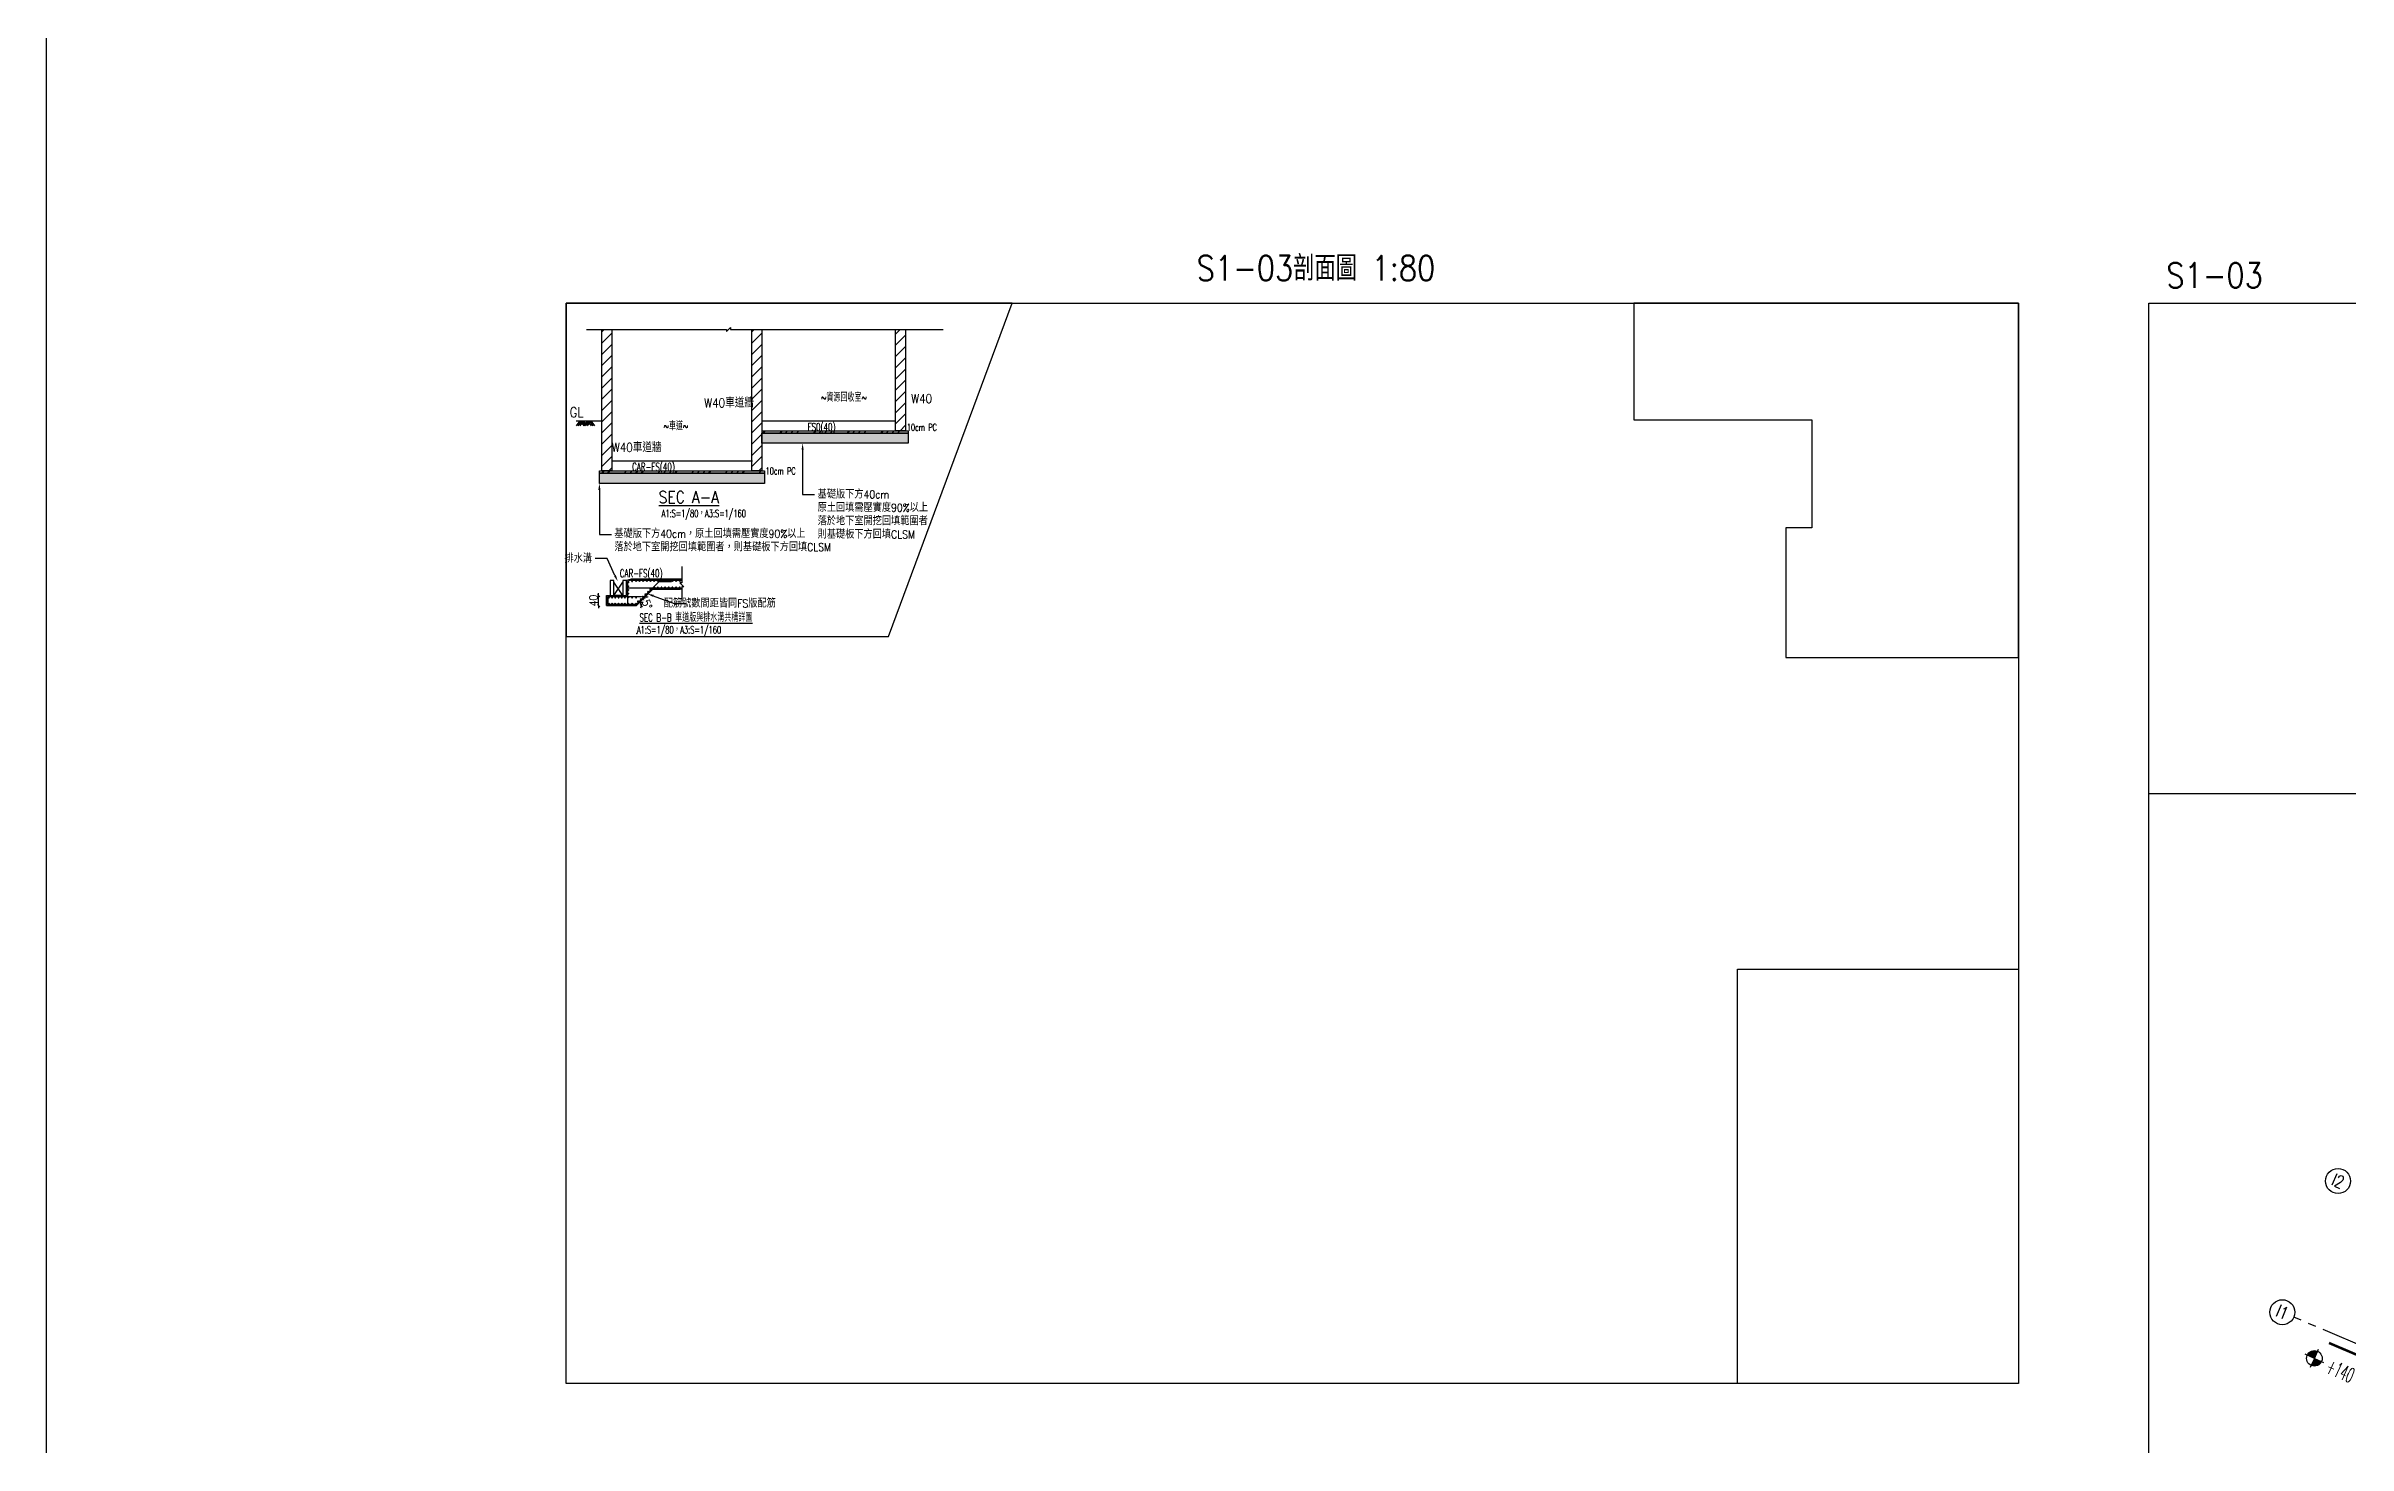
# Model space of a CAD drawing. Header units: centimetres. Extents: x -47768 to 194820, y -149527 to 141949.
# Drawn here: x 49457 to 58664, y 629 to 6223 of the extents above; entities that cross this region are included whole.
import ezdxf
from ezdxf import colors
from ezdxf.entities.mleader import LeaderData, LeaderLine
from ezdxf.enums import TextEntityAlignment as Align
from ezdxf.math import Vec2, Vec3

# ---------------------------------------------------------------- set-up
doc = ezdxf.new("R2010")
doc.units = ezdxf.units.CM
doc.header["$PDSIZE"] = 20
doc.linetypes.add('CENTER2', pattern=[28.575, 19.05, -3.175, 3.175, -3.175])
doc.linetypes.add('HIDDEN', pattern=[0.375, 0.25, -0.125])
doc.layers.get('0').update_dxf_attribs({"color": 8})
for name, color, linetype in [('0S-C3', 3, 'Continuous'), ('0S-GRID', 8, 'Continuous'), ('0S-夯實土壤', 11, 'Continuous'), ('0S-鋼筋', 1, 'Continuous'), ('1S-BN', 7, 'Continuous'), ('1S-TEXT', 7, 'Continuous'), ('BN', 7, 'Continuous'), ('C2', 2, 'Continuous'), ('C3', 3, 'Continuous'), ('C8', 8, 'Continuous'), ('DIM', 4, 'Continuous'), ('FL高程', 7, 'Continuous'), ('H', 123, 'Continuous'), ('ST-LINE', 4, 'Continuous'), ('WALL', 40, 'Continuous'), ('高程線', 7, 'Continuous')]:
    doc.layers.add(name, color=color, linetype=linetype)
for name, color, linetype, plot in [('0S-分圖線', 8, 'Continuous', False), ('0S-繪圖區', 171, 'Continuous', False), ('1S-TEXT2', 2, 'Continuous', False)]:
    doc.layers.add(name, color=color, linetype=linetype, plot=plot)
doc.styles.add('CHINA', font='romans.shx', dxfattribs={"width": 0.85, "bigfont": 'chineset.shx'})
doc.styles.add('ROMAND', font='romand')
doc.dimstyles.new('80', dxfattribs={"dimscale": 80, "dimtxt": 0.4, "dimasz": 0.12, "dimexe": 0.02, "dimexo": 0.14, "dimgap": 0.06, "dimtad": 2, "dimdec": 1, "dimrnd": 0.1, "dimdsep": 46, "dimtxsty": 'CHINA', "dimblk1": 'OBLIQUE', "dimblk2": 'OBLIQUE', "dimsah": 1, "dimcen": 0.5, "dimdle": 0.01, "dimclrd": 4, "dimclre": 4, "dimclrt": 4, "dimadec": 0, "dimazin": 0, "dimtfac": 1, "dimtdec": 1, "dimtix": 1, "dimtmove": 2, "dimatfit": 3, "dimfxl": 0.14, "dimtolj": 1, "dimtzin": 0, "dimarcsym": 0})
pattern_1 = [(45, (1037233.732, -362168.834), (-22.4506403, 22.4506403), [])]

# ---------------------------------------------------------------- blocks, each defined once
blk = doc.blocks.new('*U146')
at = {"color": 0, "ltscale": 100}
for points in [[(-36.3, 27), (36.3, 27), (36.3, -27), (-36.3, -27)], [(22.253, -6.279), (36.3, -6.279), (36.3, -27), (22.253, -27)]]:
    blk.add_lwpolyline(points, close=True, dxfattribs=at)
blk.add_lwpolyline([(36.3, 27), (17.074, 27), (17.074, 21.168), (25.98, 21.168), (25.98, 15.768), (24.673, 15.768), (24.673, 9.288), (36.3, 9.288), (36.3, 27)], dxfattribs=at)
blk = doc.blocks.new('XLINE')
blk.add_circle((0, 0), 50)
at = {"style": 'ROMAND', "width": 0.74997, "flags": 8}
blk.add_attdef('X-LINE', text='', height=50, dxfattribs=at).set_placement((0, 0), align=Align.MIDDLE)
blk = doc.blocks.new('柱位編號')
at = {"color": 0, "linetype": 'CENTER2', "ltscale": 10}
blk.add_line((130236.9, 36529.7), (129155.3, 36988.8), dxfattribs=at)
at = {"color": 0}
ref = blk.add_blockref('XLINE', (129332, 37533.1), dxfattribs=dict(at, rotation=337))
ref.add_attrib('X-LINE', 'I2', dxfattribs={"height": 50, "rotation": 337, "style": 'ROMAND', "width": 0.74997}).set_placement((129332, 37533.1), align=Align.MIDDLE)
ref = blk.add_blockref('XLINE', (129109.3, 37008.4), dxfattribs=dict(at, rotation=337))
ref.add_attrib('X-LINE', 'I1', dxfattribs={"height": 50, "rotation": 337, "style": 'ROMAND', "width": 0.74997}).set_placement((129109.3, 37008.4), align=Align.MIDDLE)
blk = doc.blocks.new('ELE')
at = {"ltscale": 100}
h = blk.add_hatch(color=0, dxfattribs=at)
h.dxf.hatch_style = 1
edge = h.paths.add_edge_path()
edge.add_arc((55199, -2026.6), 20.7, 90, 180)
edge.add_line((55178.3, -2026.6), (55199, -2026.6))
edge.add_line((55199, -2026.6), (55199, -2005.9))
h = blk.add_hatch(color=0, dxfattribs=at)
h.dxf.hatch_style = 1
edge = h.paths.add_edge_path()
edge.add_line((55199, -2047.4), (55199, -2026.6))
edge.add_line((55199, -2026.6), (55219.7, -2026.6))
edge.add_arc((55199, -2026.6), 20.7, 270, 360, ccw=False)
at = {"color": 0, "ltscale": 100}
for q in [(55199, -2000), (55172.4, -2026.6), (55225.6, -2026.6), (55199, -2053.2)]:
    blk.add_line((55199, -2026.6), q, dxfattribs=at)
blk.add_circle((55199, -2026.6), 20.7, dxfattribs=at)
blk = doc.blocks.new('0S-ELE')
at = {"layer": 'FL高程', "ltscale": 100, "xscale": 1.5, "yscale": 1.5, "zscale": 1.5}
blk.add_blockref('ELE', (-26764.5, -529.8), dxfattribs=at)
at = {"layer": 'FL高程', "ltscale": 100, "style": 'CHINA', "width": 0.5}
blk.add_attdef('+150', text='', height=60, dxfattribs=at).set_placement((56149.6, -3572.5), align=Align.MIDDLE)
blk = doc.blocks.new('_Oblique')
at = {"color": 0, "linetype": 'ByBlock', "lineweight": -2}
blk.add_line((-0.5, -0.5), (0.5, 0.5), dxfattribs=at)
blk = doc.blocks.new('*D261')
at = {"layer": 'DIM', "color": 4, "lineweight": -2, "ltscale": 100}
for start, end in [(45, 73.09036), (0, 45), (331.90964, 0)]:
    blk.add_arc((51818.8, 3985.4), 19.8, start, end, dxfattribs=at)
at = {"layer": 'DIM', "color": 4, "lineweight": -2, "ltscale": 100, "xscale": 9.6, "yscale": 9.6, "zscale": 9.6}
for p, rotation in [((51832.8, 3999.4), 314.9999999999487), ((51838.6, 3985.4), 90)]:
    blk.add_blockref('_Oblique', p, dxfattribs=dict(at, rotation=rotation))
at = {"layer": 'DIM', "color": 4, "ltscale": 100, "insert": (51856.3, 4000.9), "char_height": 32, "attachment_point": 5, "rotation": 292.5, "style": 'CHINA'}
blk.add_mtext('\\A1;45%%d', dxfattribs=at)
blk = doc.blocks.new('rebar')
at = {"ltscale": 100}
h = blk.add_hatch(color=256, dxfattribs=at)
h.dxf.hatch_style = 1
edge = h.paths.add_edge_path()
edge.add_arc((0, 0), 0.635, 0, 360)
at = {"color": 0, "ltscale": 100}
blk.add_circle((0, 0), 0.635, dxfattribs=at)
blk = doc.blocks.new('*D266')
at = {"layer": 'DIM', "color": 4, "lineweight": -2, "ltscale": 100}
for p, q in [((51667.4, 4025.4), (51667.4, 4035)), ((51667.4, 3985.4), (51667.4, 4025.4)), ((51667.4, 3985.4), (51667.4, 3975.8))]:
    blk.add_line(p, q, dxfattribs=at)
at = {"layer": 'DIM', "color": 4, "lineweight": -2, "ltscale": 100, "xscale": 9.6, "yscale": 9.6, "zscale": 9.6}
for p, rotation in [((51667.4, 4025.4), 270), ((51667.4, 3985.4), 90)]:
    blk.add_blockref('_Oblique', p, dxfattribs=dict(at, rotation=rotation))
at = {"layer": 'DIM', "color": 4, "ltscale": 100, "insert": (51646.6, 4005.4), "char_height": 32, "attachment_point": 5, "rotation": 90, "style": 'CHINA'}
blk.add_mtext('\\A1;40', dxfattribs=at)
blk = doc.blocks.new('地坪')
at = {"layer": 'C3', "linetype": 'Continuous'}
for p, q in [((0, 0), (-21, -29)), ((10, 0), (-11, -29)), ((20, 0), (-1, -29)), ((20, 0), (30, -15)), ((41, 0), (21, -29)), ((51, 0), (30, -29)), ((61, 0), (40, -29)), ((61, 0), (81, -29)), ((10, -14), (21, -29)), ((15, -7), (25, -22)), ((51, -14), (62, -29)), ((56, -7), (72, -29))]:
    blk.add_line(p, q, dxfattribs=at)

msp = doc.modelspace()

# ---------------------------------------------------------------- hatches: boundary and pattern name
at = {"layer": '0S-夯實土壤', "linetype": 'Continuous'}
h = msp.add_hatch(dxfattribs=at)
h.set_pattern_fill('GRAVEL', color=256, style=0)
h.set_pattern_definition([(228.012788, (63051.951, 5309.7775), (-203.2, -228.6), [3.417214, -338.304836]), (184.969741, (63049.665, 5307.2375), (304.79999988, 25.40000145), [5.86405, -580.54049]), (132.510447, (63043.823, 5306.7295), (254.0000001, -279.3999999), [4.134815, -409.34723]), (267.273689, (63033.917, 5300.3795), (25.40000005, 508), [5.340045, -528.664374]), (292.833654, (63033.663, 5295.0455), (-127.00000001, 304.8), [5.236337, -518.39808]), (357.273689, (63035.695, 5290.2195), (-508, 25.40000005), [5.340045, -528.664374]), (37.69424, (63041.029, 5289.9655), (-330.199999985, -254.00000002), [7.061937, -699.131153]), (72.255328, (63046.617, 5294.2835), (177.80000005, 558.799999985), [6.667195, -660.052566]), (121.429566, (63048.649, 5300.6335), (-203.20000003, 330.19999998), [5.35813, -530.455457]), (175.236358, (63045.855, 5305.2055), (279.4, -25.40000004), [6.11713, -299.73937]), (222.397438, (63039.759, 5305.7135), (-304.79999999, -279.40000001), [7.91078, -783.167725]), (138.814075, (63059.063, 5300.1255), (-177.8, 152.4), [2.700045, -267.30566]), (171.469234, (63057.031, 5301.9035), (330.20000001, -50.79999994), [5.13682, -508.54639]), (225, (63051.951, 5302.665), (-7e-15, -25.4), [3.592093, -32.32893]), (203.19859, (63050.173, 5305.7135), (127, 50.8), [1.934413, -191.506224]), (291.80141, (63048.395, 5304.9515), (-25.4, 76.2), [2.735656, -134.04753]), (30.963757, (63049.411, 5302.4115), (76.2, 50.8), [4.443197, -143.66298]), (161.56505, (63053.221, 5304.6975), (50.8, -25.4), [3.21287, -77.10898]), (16.38954, (63033.663, 5304.9515), (254, 76.2), [4.50088, -445.588267]), (70.346176, (63037.981, 5306.2215), (-101.6, -279.4), [3.77599, -373.822157]), (293.19859, (63053.221, 5309.7775), (-50.8, 127), [3.8688, -189.571836]), (343.61046, (63054.745, 5306.2215), (-254, 76.19999998), [4.50088, -445.588267]), (339.443955, (63033.663, 5289.2035), (-127, 50.8), [4.34035, -212.677343]), (294.77514, (63037.727, 5287.6795), (-127.00000015, 279.39999993), [3.63672, -360.035934]), (66.80141, (63053.475, 5284.3775), (50.8, 127), [3.8688, -189.571836]), (17.354025, (63054.999, 5287.9335), (-330.2, -101.60000002), [4.25783, -421.52376]), (69.443955, (63041.029, 5284.3775), (-50.8, -127), [2.170176, -214.84752]), (101.30993, (63051.951, 5284.3775), (-25.4, 101.6), [1.295146, -128.21995]), (165.963757, (63051.697, 5285.6475), (76.2, -25.4), [5.236337, -99.490546]), (186.009006, (63046.617, 5286.9175), (254, 25.40000001), [4.85267, -480.41365]), (303.69007, (63049.411, 5300.1255), (-25.4, 50.8), [3.66324, -87.917764]), (353.157227, (63051.443, 5297.0775), (431.8, -50.79999998), [6.39557, -633.16009]), (60.945396, (63057.793, 5296.3155), (-101.6, -177.8), [2.61508, -258.893923]), (90, (63059.063, 5298.601), (-25.4, 25.4), [1.524, -23.876]), (120.256437, (63046.109, 5287.6795), (101.6, -177.8), [3.52867, -349.33941]), (48.012788, (63044.331, 5290.7275), (203.20000002, 228.6), [6.83443, -334.88762]), (0, (63048.903, 5295.807), (25.4, 25.4), [6.604, -18.796]), (325.304846, (63055.507, 5295.8075), (254.0000001, -177.79999986), [4.016096, -397.59317]), (254.054604, (63058.809, 5293.5215), (-25.4, -101.6), [3.69829, -181.2165]), (207.645975, (63057.793, 5289.9655), (-482.60000002, -253.99999997), [6.02145, -596.124644]), (175.426079, (63052.459, 5287.1715), (-330.2, 25.4), [6.370295, -630.658465])])
h.paths.add_polyline_path([(52320.3387, 4674.8392), (52905.3387, 4674.8392), (52905.3387, 4634.8392), (52320.3387, 4634.8392)])
h = msp.add_hatch(dxfattribs=at)
h.set_pattern_fill('GRAVEL', color=256, style=0)
h.set_pattern_definition([(228.012788, (63051.951, 5309.7775), (-203.20000002, -228.6), [3.417214, -338.304836]), (184.969741, (63049.665, 5307.2375), (304.79999988, 25.40000145), [5.864047, -580.54049]), (132.510447, (63043.823, 5306.7295), (254.0000001, -279.3999999), [4.134815, -409.34723]), (267.273689, (63033.917, 5300.3795), (25.40000005, 508), [5.340045, -528.664374]), (292.833654, (63033.663, 5295.0455), (-127.00000001, 304.8), [5.236337, -518.39808]), (357.273689, (63035.695, 5290.2195), (-508, 25.40000005), [5.340045, -528.664374]), (37.6942405, (63041.029, 5289.9655), (-330.199999985, -254.00000002), [7.061937, -699.131153]), (72.255328, (63046.617, 5294.2835), (177.80000005, 558.799999985), [6.667195, -660.052566]), (121.429566, (63048.649, 5300.6335), (-203.20000003, 330.19999998), [5.35813, -530.455457]), (175.236358, (63045.855, 5305.2055), (279.4, -25.40000004), [6.117133, -299.73937]), (222.397438, (63039.759, 5305.7135), (-304.79999999, -279.40000001), [7.91078, -783.167725]), (138.814075, (63059.063, 5300.1255), (-177.8, 152.4), [2.700045, -267.30566]), (171.469234, (63057.031, 5301.9035), (330.20000001, -50.79999994), [5.13682, -508.54639]), (225, (63051.951, 5302.665), (-4e-15, -25.4), [3.592093, -32.32893]), (203.19859, (63050.173, 5305.7135), (127, 50.8), [1.934413, -191.506224]), (291.80141, (63048.395, 5304.9515), (-25.4, 76.2), [2.735656, -134.04753]), (30.963757, (63049.411, 5302.4115), (76.2, 50.8), [4.443197, -143.66298]), (161.56505, (63053.221, 5304.6975), (50.8, -25.4), [3.21287, -77.10898]), (16.38954, (63033.663, 5304.9515), (254, 76.2), [4.50088, -445.588267]), (70.346176, (63037.981, 5306.2215), (-101.6, -279.4), [3.77599, -373.822157]), (293.19859, (63053.221, 5309.7775), (-50.8, 127), [3.8688, -189.571836]), (343.61046, (63054.745, 5306.2215), (-254, 76.19999998), [4.50088, -445.588267]), (339.443955, (63033.663, 5289.2035), (-127, 50.8), [4.34035, -212.677343]), (294.77514, (63037.727, 5287.6795), (-127.00000015, 279.39999993), [3.63672, -360.035934]), (66.80141, (63053.475, 5284.3775), (50.8, 127), [3.8688, -189.571836]), (17.354025, (63054.999, 5287.9335), (-330.2, -101.60000002), [4.25783, -421.52376]), (69.443955, (63041.029, 5284.3775), (-50.8, -127), [2.170176, -214.84752]), (101.30993, (63051.951, 5284.3775), (-25.4, 101.6), [1.295146, -128.21995]), (165.963757, (63051.697, 5285.6475), (76.2, -25.4), [5.236337, -99.490546]), (186.009006, (63046.617, 5286.9175), (254, 25.40000001), [4.85267, -480.41365]), (303.69007, (63049.411, 5300.1255), (-25.4, 50.8), [3.66324, -87.917764]), (353.157227, (63051.443, 5297.0775), (431.8, -50.79999998), [6.39557, -633.16009]), (60.945396, (63057.793, 5296.3155), (-101.6, -177.8), [2.61508, -258.893923]), (90, (63059.063, 5298.601), (-25.4, 25.4), [1.524, -23.876]), (120.256437, (63046.109, 5287.6795), (101.6, -177.8), [3.52867, -349.33941]), (48.012788, (63044.331, 5290.7275), (203.20000002, 228.6), [6.83443, -334.88762]), (0, (63048.903, 5295.807), (25.4, 25.4), [6.604, -18.796]), (325.304846, (63055.507, 5295.8075), (254.0000001, -177.79999986), [4.016096, -397.593167]), (254.054604, (63058.809, 5293.5215), (-25.4, -101.6), [3.69829, -181.2165]), (207.645975, (63057.793, 5289.9655), (-482.60000002, -253.99999997), [6.02145, -596.124644]), (175.426079, (63052.459, 5287.1715), (-330.2, 25.4), [6.370295, -630.658465])])
h.paths.add_polyline_path([(51670.3387, 4514.3355), (52330.3387, 4514.3355), (52330.3387, 4474.3355), (51670.3387, 4474.3355)])
at = {"layer": 'H', "linetype": 'Continuous'}
h = msp.add_hatch(dxfattribs=at)
h.set_pattern_fill('ANSI34', color=256, scale=5, angle=180, style=0)
h.set_pattern_definition([(225, (98908.96, 8424.555), (67.35192, -67.35192), []), (225, (98886.51, 8424.555), (67.35192, -67.35192), []), (225, (98864.06, 8424.555), (67.35192, -67.35192), []), (225, (98841.61, 8424.555), (67.35192, -67.35192), [])])
edge = h.paths.add_edge_path()
edge.add_line((52320.3387, 4684.8392), (52905.3387, 4684.8392))
edge.add_line((52905.3387, 4684.8392), (52905.3387, 4674.8392))
edge.add_line((52905.3387, 4674.8392), (52320.3387, 4674.8392))
h = msp.add_hatch(dxfattribs=at)
h.set_pattern_fill('ANSI34', color=256, scale=5, angle=180, style=0)
h.set_pattern_definition([(225, (98373.01, 8214.92), (67.35192, -67.35192), []), (225, (98350.555, 8214.92), (67.35192, -67.35192), []), (225, (98328.1, 8214.92), (67.35192, -67.35192), []), (225, (98305.65, 8214.92), (67.35192, -67.35192), [])])
h.paths.add_polyline_path([(52330.3387, 4514.3355), (51670.3387, 4514.3355), (51670.3387, 4524.3355), (52330.3387, 4524.3355)])
at = {"layer": 'WALL'}
h = msp.add_hatch(dxfattribs=at)
h.set_pattern_fill('ANSI31', color=256, scale=10)
h.set_pattern_definition([(45, (1036633.732, -362168.834), (-22.4506403, 22.4506403), [])])
h.paths.add_polyline_path([(51720.3387, 4524.3355), (51720.3387, 5088.9587), (51680.3387, 5088.9587), (51680.3387, 4524.3355)])
h = msp.add_hatch(dxfattribs=at)
h.set_pattern_fill('ANSI31', color=256, scale=10)
h.set_pattern_definition(pattern_1)
h.paths.add_polyline_path([(52320.3387, 4524.3355), (52320.3387, 5088.9587), (52280.3387, 5088.9587), (52280.3387, 4524.3355)])
h = msp.add_hatch(dxfattribs=at)
h.set_pattern_fill('ANSI31', color=256, scale=10)
h.set_pattern_definition(pattern_1)
h.paths.add_polyline_path([(52895.3387, 4684.8392), (52895.3387, 5088.9587), (52855.3387, 5088.9587), (52855.3387, 4684.8392)])

# ---------------------------------------------------------------- linework, layer by layer
at = {"layer": '0S-C3', "linetype": 'Continuous'}
for p, q in [((52320.3387, 4724.8392), (52855.3387, 4724.8392)), ((52330.3387, 4514.3355), (51670.3387, 4514.3355)), ((51720.3387, 4564.3355), (52282.6408, 4564.3355)), ((52000.4155, 4049.8588), (51993.3612, 4050.9608))]:
    msp.add_line(p, q, dxfattribs=at)
at = {"layer": '0S-C3'}
msp.add_lwpolyline([(51670.3387, 4524.3355), (52283.0519, 4524.3355)], dxfattribs=at)
msp.add_lwpolyline([(52330.3387, 4514.3355), (51670.3387, 4514.3355), (51670.3387, 4524.3355), (52330.3387, 4524.3355)], close=True, dxfattribs=at)
at = {"layer": '0S-C3', "linetype": 'Continuous'}
for points in [[(51698.9119, 3985.4092), (51818.8108, 3985.4092), (51884.3624, 4050.9608), (51993.3612, 4050.9608)], [(52000.4155, 4090.344), (51999.3578, 4090.5092), (51796.8543, 4090.5092)]]:
    msp.add_lwpolyline(points, dxfattribs=at)
at = {"layer": '0S-分圖線', "ltscale": 100}
msp.add_line((49457.2912, 141948.9384), (49457.2912, -149526.8837), dxfattribs=at)
at = {"layer": '0S-夯實土壤', "linetype": 'Continuous'}
for points in [[(52320.3387, 4674.8392), (52905.3387, 4674.8392), (52905.3387, 4634.8392), (52320.3387, 4634.8392)], [(51670.3387, 4514.3355), (52330.3387, 4514.3355), (52330.3387, 4474.3355), (51670.3387, 4474.3355)]]:
    msp.add_lwpolyline(points, close=True, dxfattribs=at)
at = {"layer": '0S-繪圖區', "color": 11, "ltscale": 100}
msp.add_lwpolyline([(51537.7034, 3861.3124), (52826.2313, 3861.3124), (53321.0869, 5194.5998), (51537.7034, 5194.5998), (51537.7034, 3861.3124)], dxfattribs=at)
at = {"layer": '0S-鋼筋', "color": 3, "ltscale": 100}
for p, q in [((51577.9567, 4724.8392), (51680.3387, 4724.8392)), ((51796.8543, 4090.5092), (51778.7861, 4085.4092)), ((51698.9119, 3985.4092), (51698.9119, 4025.4092)), ((51698.9119, 4025.4092), (51778.7861, 4025.4092))]:
    msp.add_line(p, q, dxfattribs=at)
at = {"layer": '0S-鋼筋', "ltscale": 100}
for p, q in [((51797.408, 4086.5092), (51782.7861, 4082.382)), ((51782.7861, 4082.382), (51782.7861, 3989.4092)), ((51993.6718, 4054.9608), (51785.9066, 4054.9608)), ((51797.408, 4086.5092), (51999.0472, 4086.5092)), ((51909.1345, 4081.3898), (51817.1539, 3989.4092)), ((51909.1345, 4081.3898), (51959.1345, 4081.3898)), ((52000.4155, 4053.9073), (51993.6718, 4054.9608)), ((51999.0472, 4086.5092), (52000.4155, 4086.2954)), ((51702.9119, 3989.4092), (51702.9119, 4021.0215)), ((51817.1539, 3989.4092), (51702.9119, 3989.4092)), ((51705.4119, 4021.4092), (51839.3825, 4021.4092)), ((51705.4119, 3991.7725), (51705.4119, 4021.4092))]:
    msp.add_line(p, q, dxfattribs=at)
at = {"layer": '0S-鋼筋'}
msp.add_point((51820.251, 3873.6128), dxfattribs=at)
at = {"layer": 'C2'}
for p, q in [((51728.7861, 4085.4092), (51713.8872, 4085.4091)), ((51713.8872, 4085.4091), (51713.8872, 4025.4092)), ((51728.7861, 4025.4092), (51728.7861, 4085.4092)), ((51778.7861, 4085.4092), (51763.7861, 4085.4092)), ((51763.7861, 4085.4092), (51763.7861, 4025.4092)), ((51778.7861, 4025.4092), (51778.7861, 4085.4092)), ((51763.7861, 4025.4092), (51728.7861, 4025.4092))]:
    msp.add_line(p, q, dxfattribs=at)
at = {"layer": 'C8'}
for p, q in [((51728.7861, 4025.4092), (51763.7861, 4079.5092)), ((51763.7861, 4025.4092), (51728.7861, 4079.4092))]:
    msp.add_line(p, q, dxfattribs=at)
at = {"layer": 'H', "linetype": 'Continuous'}
msp.add_lwpolyline([(52320.3387, 4684.8392), (52905.3387, 4684.8392), (52905.3387, 4674.8392), (52320.3387, 4674.8392)], dxfattribs=at)
at = {"layer": 'ST-LINE', "linetype": 'Continuous'}
for points in [[(51618.5759, 5088.9587), (52179.2618, 5088.9587), (52179.2618, 5081.1187), (52194.9418, 5096.7987), (52194.9418, 5088.9587), (53045.1595, 5088.9587)], [(52000.4155, 4141.7558), (52000.4155, 4076.8158), (51992.5755, 4076.8158), (52008.2555, 4061.1358), (52000.4155, 4061.1358), (52000.4155, 4003.0819)]]:
    msp.add_lwpolyline(points, dxfattribs=at)
at = {"layer": 'WALL'}
for points in [[(51680.3387, 5088.9587), (51720.3387, 5088.9587), (51720.3387, 4524.3355), (51680.3387, 4524.3355)], [(52280.3387, 5088.9587), (52320.3387, 5088.9587), (52320.3387, 4524.3355), (52280.3387, 4524.3355)], [(52855.3387, 5088.9587), (52895.3387, 5088.9587), (52895.3387, 4684.8392), (52855.3387, 4684.8392)]]:
    msp.add_lwpolyline(points, close=True, dxfattribs=at)
at = {"layer": '高程線', "linetype": 'HIDDEN', "ltscale": 100, "const_width": 10}
msp.add_lwpolyline([(58587.9217, 1037.0726), (64014.3464, -1279.6764)], dxfattribs=at)

# ---------------------------------------------------------------- block references
at = {"layer": '0S-GRID'}
msp.add_blockref('柱位編號', (-70708.0047, -35848.5686), dxfattribs=at)
at = {"layer": '0S-繪圖區', "color": 11, "ltscale": 100}
for p, xscale, yscale, zscale in [((54441.7034, 3034.5998), 80, 80, 80), ((63312.8069, 1144.5998), 150, 150, 150)]:
    msp.add_blockref('*U146', p, dxfattribs=dict(at, xscale=xscale, yscale=yscale, zscale=zscale))
at = {"layer": '0S-繪圖區', "ltscale": 100, "xscale": 150, "yscale": 150, "zscale": 150}
msp.add_blockref('*U146', (63312.8069, -815.9448), dxfattribs=at)
at = {"layer": '0S-鋼筋', "ltscale": 100, "xscale": 3, "yscale": 3, "zscale": 3}
for p in [(51785.5293, 4077.9319), (51785.5293, 4063.044), (51817.1539, 4083.8898), (51830.6638, 4083.8898), (51845.3949, 4083.8898), (51860.126, 4083.8898), (51874.8571, 4083.8898), (51874.8571, 4050.5102), (51889.5883, 4083.8898), (51889.5883, 4057.5786), (51904.1646, 4083.8898), (51918.741, 4083.8898), (51933.3174, 4083.8898), (51947.8938, 4083.8898), (51962.4701, 4083.8898), (51977.0465, 4083.8898), (51991.6229, 4083.8898), (51708.3598, 3992.6756), (51721.2214, 3992.6756), (51734.083, 3992.6756), (51746.9446, 3992.6756), (51759.8062, 3992.6756), (51772.6677, 3992.6756), (51785.5293, 4048.1561), (51785.5293, 4033.2682), (51785.5293, 4018.2794), (51785.5293, 3992.6756), (51801.3416, 3992.6756), (51817.1539, 3992.6756), (51825.7534, 4001.4065), (51835.5742, 4011.2273), (51845.3949, 4021.048), (51855.2157, 4030.8688), (51865.0364, 4040.6895)]:
    msp.add_blockref('rebar', p, dxfattribs=at)
at = {"layer": '0S-鋼筋', "ltscale": 100, "xscale": -3, "zscale": 3}
for p, yscale, rotation in [((51801.3416, 4083.6025), 3, 180.0000000000238), ((51904.1646, 4057.5803), 3, 180.0000000000072), ((51918.741, 4057.5803), 3, 180.0000000000072), ((51933.3174, 4057.5803), 3, 180.0000000000072), ((51947.8938, 4057.5803), 3, 180.0000000000072), ((51962.4701, 4057.5803), 3, 180.0000000000072), ((51977.0465, 4057.5803), 3, 180.0000000000072), ((51991.6229, 4057.5803), 3, 180.0000000000072), ((51708.3598, 4018.1428), 3, 180.0000000000348), ((51721.2214, 4018.1428), 2.999999999999999, 180.0000000000208), ((51734.083, 4018.1428), 2.999999999999999, 180.0000000000208), ((51746.9446, 4018.1428), 2.999999999999999, 180.0000000000208), ((51759.8062, 4018.1428), 2.999999999999999, 180.0000000000208), ((51772.6677, 4018.1428), 2.999999999999999, 180.0000000000208), ((51801.3416, 4018.1428), 3, 180.0000000000238), ((51817.1539, 4018.1428), 3, 180.0000000000238)]:
    msp.add_blockref('rebar', p, dxfattribs=dict(at, yscale=yscale, rotation=rotation))
at = {"layer": 'C3', "linetype": 'Continuous', "xscale": 0.7200000000000002, "yscale": 0.7200000000000002, "zscale": 0.7200000000000002}
msp.add_blockref('地坪', (51592.5751, 4724.8392), dxfattribs=at)
at = {"layer": 'FL高程', "color": 0, "ltscale": 100, "rotation": 335.7357470589384}
msp.add_blockref('0S-ELE', (8912.6153, 27256.696), dxfattribs=at).add_auto_attribs({'+150': '+140'})

# ---------------------------------------------------------------- texts
at = {"layer": '1S-BN', "color": 7, "linetype": 'Continuous', "style": 'CHINA', "width": 0.65}
for s, height, p in [('FS0(40)', 32, (52502.9532, 4683.5153)), ('10cm PC', 28, (52900.2531, 4684.8392)), ('CAR-FS(40)', 32, (51801.5514, 4524.3355)), ('10cm PC', 28, (52335.2055, 4509.1202)), ('CAR-FS(40)', 32, (51752.2545, 4098.5132))]:
    msp.add_text(s, height=height, dxfattribs=at).set_placement(p)
at = {"layer": '1S-TEXT', "ltscale": 100, "style": 'CHINA', "width": 0.65}
for s, p in [('~資源回收室~', (52556.8773, 4801.4442)), ('~車道~', (51927.0227, 4686.9615)), ('%%USEC B-B 車道版與排水溝共構詳圖', (51830.8317, 3921.2089))]:
    msp.add_text(s, height=32, dxfattribs=at).set_placement(p)
at = {"layer": '1S-TEXT', "linetype": 'Continuous', "style": 'CHINA'}
for s, height, width, p in [('%%USEC A-A', 48, 0.85, (51907.4897, 4395.1974)), ('A1:S=1/80，A3:S=1/160', 30, 0.65, (51919.2614, 4338.9592)), ('A1:S=1/80，A3:S=1/160', 30, 0.65, (51820.251, 3873.6128))]:
    msp.add_text(s, height=height, dxfattribs=dict(at, width=width)).set_placement(p)
at = {"layer": '1S-TEXT2', "style": 'CHINA', "width": 0.85}
msp.add_text('S1-03剖面圖 1:80', height=100, dxfattribs=at).set_placement((54059.1837, 5284.9253))
at = {"layer": '1S-TEXT2', "color": 11, "style": 'CHINA', "width": 0.85}
msp.add_text('S1-03', height=100, dxfattribs=at).set_placement((57937.1055, 5256.1069))
at = {"layer": 'BN', "color": 7, "linetype": 'Continuous', "style": 'CHINA', "width": 0.85}
msp.add_text('GL', height=40, dxfattribs=at).set_placement((51551.8603, 4738.7766))
at = {"layer": 'WALL', "style": 'CHINA', "width": 0.85}
for s, p in [('W40車道牆', (52089.7293, 4778.0885)), ('W40', (52917.6782, 4795.3413)), ('W40車道牆', (51720.3387, 4599.7516))]:
    msp.add_text(s, height=36, dxfattribs=at).set_placement(p)

# ---------------------------------------------------------------- dimensions: what is measured, and where the dimension line sits
at = {"layer": 'DIM', "ltscale": 100}
dim = msp.add_angular_dim_2l(base=(51837.861, 3990.7272), line1=((51884.3624, 4050.9608), (51818.8108, 3985.4092)), line2=((51698.9119, 3985.4092), (51818.8108, 3985.4092)), dimstyle='80', override={"dimblk1": 'Oblique', "dimblk2": 'Oblique', "dimse1": 1, "dimse2": 1}, dxfattribs=at)
dim.commit()
dim.dimension.update_dxf_attribs({"geometry": '*D261', "text_midpoint": (51856.3005, 4000.9379)})
dim = msp.add_linear_dim(base=(51667.4495, 4025.4092), p1=(51698.9119, 3985.4092), p2=(51698.9119, 4025.4092), angle=90, dimstyle='80', override={"dimblk1": 'Oblique', "dimblk2": 'Oblique', "dimse1": 1, "dimse2": 1}, dxfattribs=at)
dim.commit()
dim.dimension.update_dxf_attribs({"geometry": '*D266', "text_midpoint": (51646.6495, 4005.4092)})

# ---------------------------------------------------------------- leaders
at = {"layer": '1S-TEXT', "ltscale": 100}
ml = msp.add_multileader_mtext('Standard', dxfattribs=at)
ml.set_content('基礎版下方40cm\\P原土回填需壓實度90%以上\\P落於地下室開挖回填範圍者\\P則基礎板下方回填CLSM', color=7, style='CHINA')
ml.set_leader_properties(color=256, linetype='ByLayer', lineweight=-1)
ml.build(insert=Vec2(0, 0))
ml.multileader.update_dxf_attribs({"dogleg_length": 0.6, "arrow_head_size": 26.4, "scale": 80})
ctx = ml.context
ctx.base_point, ctx.scale, ctx.char_height, ctx.arrow_head_size, ctx.landing_gap_size, ctx.plane_origin = Vec3(52531.23, 4430.2076), 80, 32, 26.4, 12, Vec3(52483.23, 4634.8392)
notes = []
notes.append((ctx, [(0, (1, 1, 0), (52483.23, 4430.2076), (1, 0), 48, [(0, [(52483.23, 4634.8392)], 256, [])])]))
ctx.mtext.insert, ctx.mtext.flow_direction = Vec3(52543.23, 4446.2076), 5
ml = msp.add_multileader_mtext('Standard', dxfattribs=at)
ml.set_content('基礎版下方40cm，原土回填需壓實度90%以上\\P落於地下室開挖回填範圍者，則基礎板下方回填CLSM', color=7, style='CHINA')
ml.set_leader_properties(color=256, linetype='ByLayer', lineweight=-1)
ml.build(insert=Vec2(0, 0))
ml.multileader.update_dxf_attribs({"dogleg_length": 0.6, "arrow_head_size": 26.4, "scale": 80})
ctx = ml.context
ctx.base_point, ctx.scale, ctx.char_height, ctx.arrow_head_size, ctx.landing_gap_size, ctx.plane_origin = Vec3(51718.3387, 4269.7038), 80, 32, 26.4, 12, Vec3(51670.3387, 4474.3355)
notes.append((ctx, [(0, (1, 1, 0), (51670.3387, 4269.7038), (1, 0), 48, [(0, [(51670.3387, 4474.3355)], 256, [])])]))
ctx.mtext.insert, ctx.mtext.flow_direction = Vec3(51730.3387, 4288.7038), 5
ml = msp.add_multileader_mtext('Standard', dxfattribs=at)
ml.set_content('排水溝', color=7, style='CHINA')
ml.set_leader_properties(color=256, linetype='ByLayer', lineweight=-1)
ml.build(insert=Vec2(0, 0))
ml.multileader.update_dxf_attribs({"dogleg_length": 0.6, "arrow_head_size": 26.4, "scale": 80})
ctx = ml.context
ctx.base_point, ctx.scale, ctx.char_height, ctx.arrow_head_size, ctx.landing_gap_size, ctx.plane_origin = Vec3(51550.1264, 4173.8491), 80, 32, 26.4, 12, Vec3(51743.7963, 4081.9592)
ctx.text_align_type = 2
notes.append((ctx, [(0, (1, 1, 0), (51700.893, 4173.8491), (-1, 0), 48, [(0, [(51743.7963, 4081.9592)], 256, [])])]))
ctx.mtext.insert, ctx.mtext.alignment, ctx.mtext.flow_direction = Vec3(51640.893, 4189.8491), 3, 5
ml = msp.add_multileader_mtext('Standard', dxfattribs=at)
ml.set_content('配筋號數間距皆同FS版配筋', color=7, style='CHINA')
ml.set_leader_properties(color=256, linetype='ByLayer', lineweight=-1)
ml.build(insert=Vec2(0, 0))
ml.multileader.update_dxf_attribs({"dogleg_length": 0.6, "arrow_head_size": 26.4, "scale": 80})
ctx = ml.context
ctx.base_point, ctx.scale, ctx.char_height, ctx.arrow_head_size, ctx.landing_gap_size, ctx.plane_origin = Vec3(52017.8855, 3994.2872), 80, 32, 26.4, 12, Vec3(51861.1012, 4033.3565)
ctx.text_align_type = 2
notes.append((ctx, [(0, (1, 1, 0), (51969.8855, 3994.2872), (1, 0), 48, [(0, [(51861.1012, 4033.3565)], 256, [])])]))
ctx.mtext.insert, ctx.mtext.alignment, ctx.mtext.flow_direction = Vec3(52376.0508, 4010.2872), 3, 5
for ctx, leaders in notes:
    for number, flags, end, landing, length, lines in leaders:
        leader = LeaderData()
        leader.index, (leader.has_last_leader_line, leader.has_dogleg_vector, leader.attachment_direction) = number, flags
        leader.last_leader_point, leader.dogleg_vector, leader.dogleg_length = Vec3(end), Vec3(landing), length
        for number, points, colour, breaks in lines:
            line = LeaderLine()
            line.index, line.vertices, line.color, line.breaks = number, Vec3.list(points), colors.encode_raw_color(colour), breaks
            leader.lines.append(line)
        ctx.leaders.append(leader)

doc.saveas('drawing.dxf')
